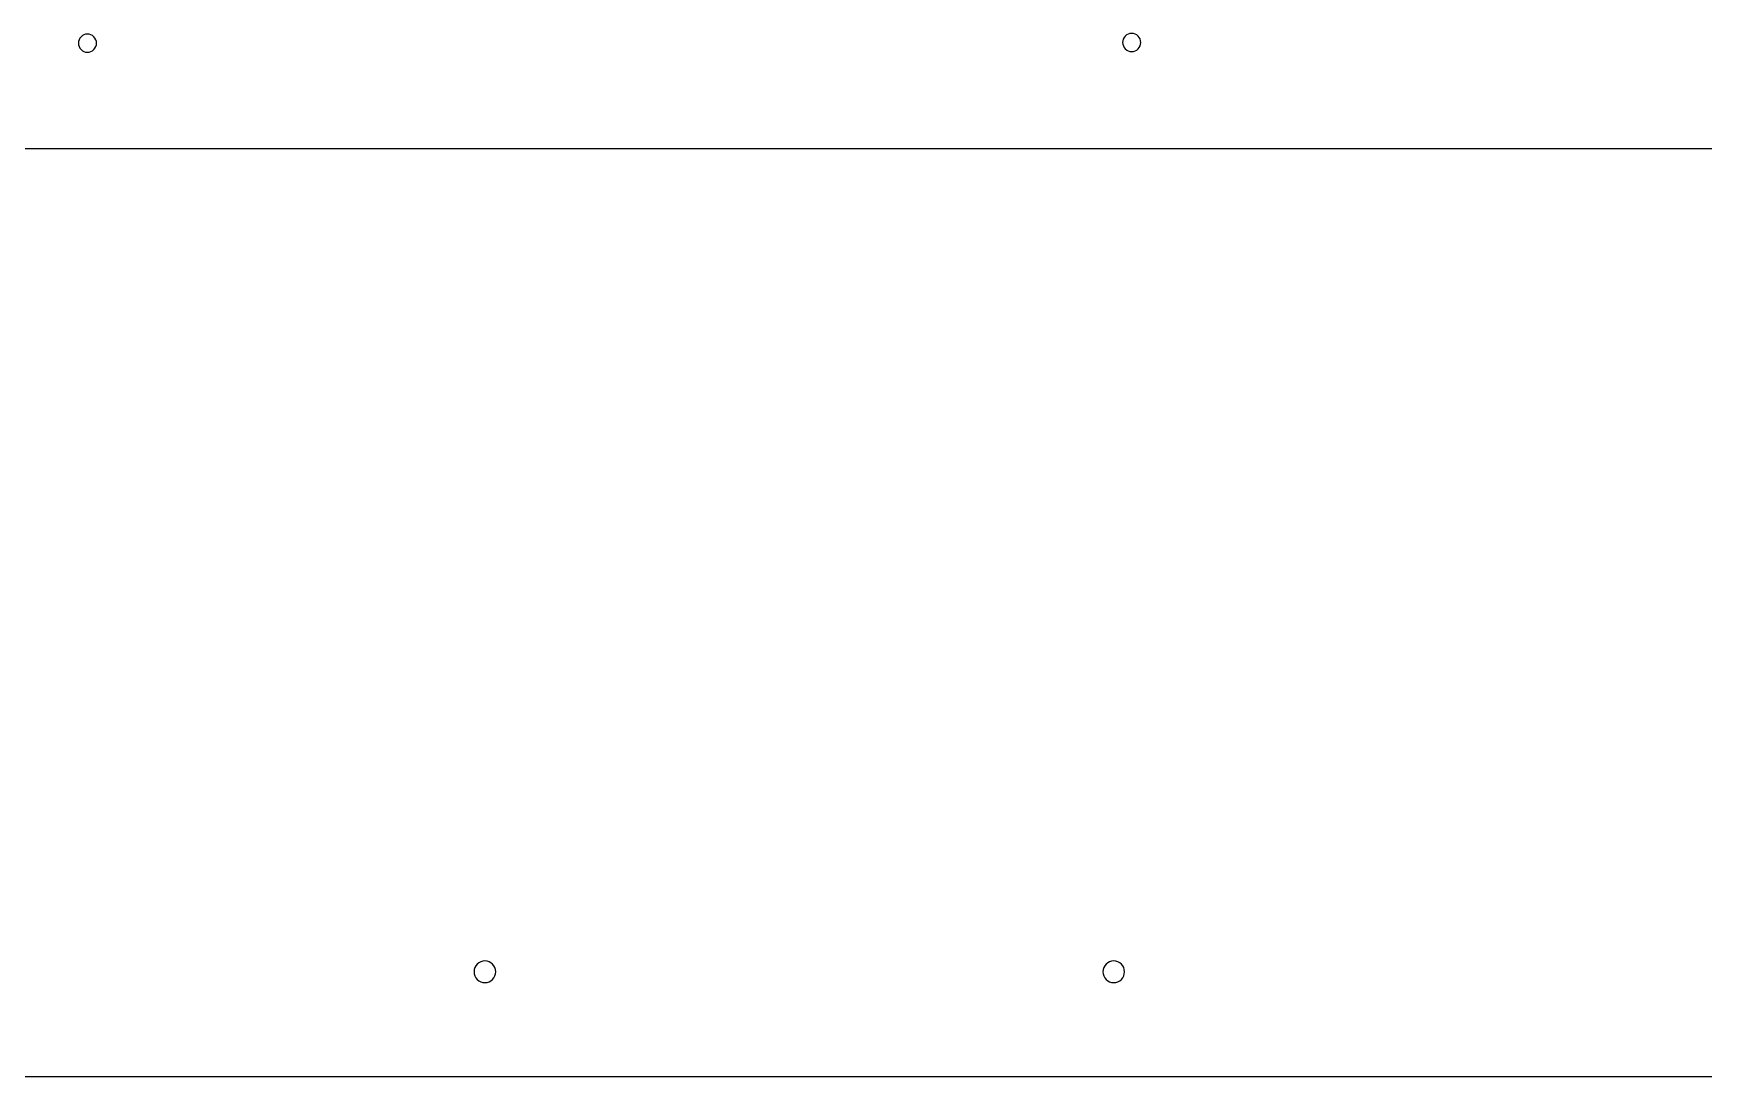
# Model space of a CAD drawing. Extents: x 2 to 157, y -41 to 47.
# Drawn here: x 25.63 to 49.54, y 0.61 to 15.54 of the extents above; entities that cross this region are included whole.
import ezdxf

# ---------------------------------------------------------------- set-up
doc = ezdxf.new("R2010")
doc.units = 0
doc.layers.add('CENTER_DOOR_OPTION', color=30, linetype='CONTINUOUS')
doc.layers.add('SOLID_ENDWALL', color=18, linetype='CONTINUOUS')

msp = doc.modelspace()

# ---------------------------------------------------------------- linework, layer by layer
at = {"layer": 'CENTER_DOOR_OPTION'}
for points in [[(26.402, 15.53, 0.414214), (26.272, 15.4, 0.414214), (26.402, 15.27, 0.414214), (26.532, 15.4, 0.414214)], [(41.35, 15.54, 0.414214), (41.22, 15.409, 0.414214), (41.35, 15.28, 0.414214), (41.48, 15.41, 0.414214)]]:
    msp.add_lwpolyline(points, format="xyb", close=True, dxfattribs=at)
msp.add_lwpolyline([(9.463, 13.488), (9.463, 13.634, -1), (9.463, 13.894), (85.244, 13.894)], format="xyb", dxfattribs=at)
msp.add_lwpolyline([(9.463, 13.488), (9.463, 13.634, -1), (9.463, 13.894), (85.244, 13.894)], format="xyb", dxfattribs=at)
at = {"layer": 'SOLID_ENDWALL'}
for points in [[(32.247, 2.111, 0.414214), (32.092, 2.266, 0.414214), (31.937, 2.111, 0.414214), (32.092, 1.956, 0.414214)], [(41.247, 2.111, 0.414214), (41.092, 2.266, 0.414214), (40.937, 2.111, 0.414214), (41.092, 1.956, 0.414214)]]:
    msp.add_lwpolyline(points, format="xyb", close=True, dxfattribs=at)
msp.add_lwpolyline([(10.214, 0.611), (87.513, 0.611)], dxfattribs=at)

doc.saveas('drawing.dxf')
